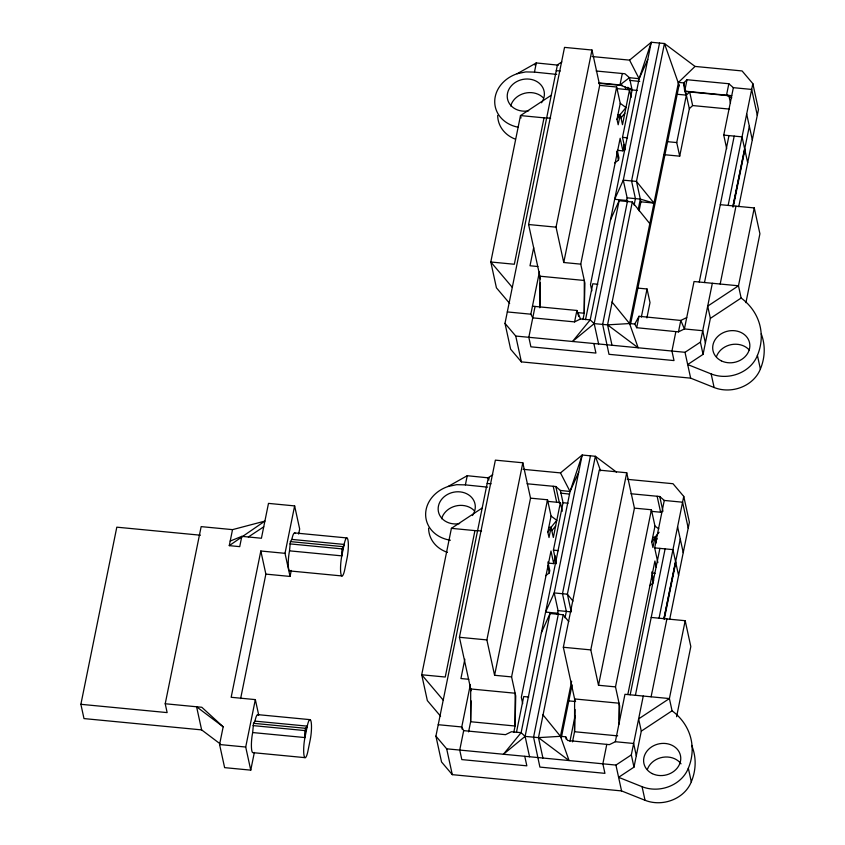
<?xml version="1.0" encoding="UTF-8"?>
<svg xmlns="http://www.w3.org/2000/svg" width="845" height="845" viewBox="0 0 845 845"><rect width="100%" height="100%" fill="white"/><g stroke="black" fill="none" stroke-linecap="round" stroke-linejoin="round"><path stroke-width="1.27" d="M539.797 307.664L539.87 276.199L584.307 280.466L584.233 313.241L582.955 319.568M619.005 724.197L619.047 703.209L574.611 698.942L574.547 731.728L572.487 741.847M471.098 700.832L470.633 721.736L468.584 731.865M539.828 307.664L540.377 282.832M575.033 709.504L574.547 731.728L617.674 735.868M619.332 720.31L619.649 705.934L615.498 686.89L651.421 509.757L634.437 508.13L626.726 472.767L599.274 470.137L563.34 647.27L575.012 700.759M252.666 732.552L304.939 737.569L305.119 730.598L305.573 728.316L307.263 726.14A13.362 2.45 -84.5 0 1 311.066 721.514A13.362 2.45 -84.5 0 1 310.231 739.745L307.907 751.173A13.362 2.45 -84.5 0 1 304.105 755.8A13.362 2.45 -84.5 0 1 304.939 737.569L305.573 730.471L307.263 726.14L254.979 721.123L253.532 723.309L252.666 732.552A13.362 2.45 -84.5 0 0 252.877 752.641L305.161 757.669M290.416 570.533A13.362 2.45 -84.5 0 1 288.293 565.601A13.362 2.45 -84.5 0 1 289.518 550.845L290.395 541.603L291.842 539.416A13.362 2.45 -84.5 0 1 295.18 533.417M289.518 550.845L341.803 555.862L342.214 548.912L344.126 544.433A13.362 2.45 -84.5 0 1 347.918 539.807A13.362 2.45 -84.5 0 1 347.084 558.038L344.771 569.467A13.362 2.45 -84.5 0 1 340.968 574.093A13.362 2.45 -84.5 0 1 341.803 555.862L342.669 548.796L344.126 544.433L291.842 539.416M712.335 283.276L700.399 342.13L685.01 352.302L612.002 345.256L607.555 324.86L632.292 201.997L619.11 200.73L610.491 219.869M643.256 696.048L631.321 754.902L615.931 765.074L542.923 758.028L538.476 737.632L563.214 614.769L550.032 613.502L541.413 632.641M627.391 201.522L602.654 324.417L608.991 354.319L674.014 360.572L671.944 351.045L675.863 331.62L678.482 331.874L684.418 328.948L702.723 330.701L705.385 342.943M558.313 614.294L533.565 737.189L539.902 767.091L604.935 773.344L602.855 763.817L606.784 744.392L609.393 744.646L615.34 741.72L633.634 743.473L636.306 755.715M220.027 743.758L201.628 729.89L83.993 718.588L80.877 704.307L116.811 527.174L200.466 535.212M80.877 704.307L167.141 712.599L165.219 703.758L201.152 526.625L232.523 529.635L264.897 521.101L229.27 545.638L232.523 529.635M298.644 534.072L299.669 529.012L294.63 505.901L268.488 503.388L261.422 538.244L241.818 536.353L239.726 546.641L229.27 545.638M254.345 752.462L250.754 770.144L224.622 767.64L219.573 744.519L223.175 726.806L201.818 707.276L165.219 703.758M260.83 551.003L265.869 574.114L290.057 576.438L285.008 553.327L260.83 551.003L231.16 697.283L255.338 699.607L258.697 715.018M240.624 698.583L265.869 574.114M250.754 770.144L245.715 747.033L255.338 699.607M285.008 553.327L294.63 505.901M290.057 576.438L291.271 570.438M304.939 737.569L307.263 726.14M341.803 555.862L344.126 544.433M518.26 127.236A32.596 27.822 -12.3 0 1 494.726 102.15A32.596 27.822 -12.3 0 1 517.151 73.726L525.759 71.909L534.462 72.11L536.321 62.942L558.524 65.192M482.189 508.003L451.41 528.347L421.708 674.764L427.348 700.6L440.583 716.211M450.396 540.219A32.596 27.822 -12.3 0 1 425.658 515.461A32.596 27.822 -12.3 0 1 448.072 486.498L456.68 484.671L465.384 484.882L467.243 475.714L489.435 477.964M550.613 118.194L544.022 117.835L514.32 264.253L490.797 261.992L520.499 115.575L551.278 95.231M761.239 333.849A62.868 53.668 -12.3 0 1 760.384 369.022A32.944 28.117 -12.3 0 1 714.12 387.517L690.65 378.148L521.386 361.882L510.633 349.196L504.993 323.36L557.436 64.854L561.83 61.949M540.462 278.913L528.6 224.516L564.534 47.383L591.975 50.024L599.686 85.377L563.752 262.51L580.747 264.147L584.898 283.181L584.233 313.241L577.705 312.618M481.534 530.966L474.943 530.607L445.241 677.025L421.708 674.764L443.213 700.135M533.66 247.743L530.005 265.763L537.853 266.513M691.675 745.396A62.868 53.668 -12.3 0 1 691.305 781.794A32.944 28.117 -12.3 0 1 645.041 800.289L621.561 790.92L452.297 774.654L441.544 761.968L435.914 736.132L488.347 477.626L492.751 474.721M471.098 690.777L459.437 637.288L495.371 460.145L522.812 462.785L530.523 498.149L494.589 675.282L511.584 676.908L515.735 695.953L515.07 726.013L513.792 732.34M598.63 344.01L594.183 323.614L590.201 319.896L580.515 318.966L574.589 321.892L532.762 317.868L530.84 314.192L539.427 271.858M535.075 306.439L528.822 337.303L530.892 346.82L595.926 353.062L593.845 343.545M464.834 659.227L460.926 678.535L468.764 679.285M563.752 262.51L556.042 227.157L591.975 50.024M470.338 684.661L461.761 726.964L462.299 729.425M438.228 724.704L461.761 726.964L463.673 730.64L459.733 750.075L461.814 759.592L526.836 765.834L524.766 756.317M494.589 675.282L486.878 639.918L522.812 462.785M580.747 264.147L616.681 87.014L599.686 85.377M637.141 90.447L632.123 89.929L619.987 84.933L622.311 73.504M574.589 321.892L576.903 310.464L532.466 306.196M620.241 103.333L625.965 107.537L620.262 114.487L618.181 124.764L616.987 119.325L620.241 103.333L616.681 87.014M616.491 88.567L629.557 89.823L622.49 124.68L620.262 114.487L617.917 114.762M511.584 676.908L547.518 499.775L530.523 498.149M585.522 319.663L592.799 283.772L597.827 284.258M625.194 149.723L622.501 137.355L632.123 89.929L629.451 77.687L624.92 73.758L596.169 71.001M614.801 162.916L618.466 160.159L618.931 157.878L617.315 150.463M617.674 150.347L622.902 150.854L624.202 144.442M738.752 206.687L758.472 109.47L752.842 83.634L742.09 70.948L695.034 66.428L664.445 43.517L651.263 42.25L639.126 78.712L590.201 319.896L572.498 341.496L594.183 323.614L619.11 200.73M551.077 516.094L556.802 520.309L551.098 527.248L549.018 537.536L547.824 532.096L551.077 516.094L547.518 499.775M547.328 501.338L560.393 502.595L553.327 537.452L551.098 527.248L548.754 527.523M516.432 732.435L523.72 696.544L528.738 697.03M556.38 563.731L553.422 550.127L563.034 502.701L560.372 490.459L555.841 486.53L527.079 483.773M545.638 575.677L549.303 572.921L549.768 570.639L547.887 561.988M626.356 201.691L627.138 197.836L623.283 180.154L651.263 42.25L629.567 60.132L592.165 56.541M548.511 563.119L553.739 563.615L555.302 555.926M659.544 43.042L631.564 180.957L635.419 198.628L634.12 205.06M616.459 472.091L595.366 456.289L582.173 455.022L570.048 491.484L521.122 732.668L503.409 754.268L525.104 736.386L550.032 613.502M638.239 209.391L640.32 199.103L653.988 203.075L636.465 181.421L623.283 180.154L614.664 199.304L627.74 200.55M557.278 614.463L558.059 610.608L554.204 592.926L582.173 455.022L560.488 472.904L523.087 469.313M639.095 210.817L640.922 201.818L636.465 181.421L664.445 43.517L679.063 85.123L630.666 323.688M590.454 455.814L562.485 593.729L566.34 611.4L565.03 617.832M594.183 323.614L607.555 324.86L638.144 347.781L629.546 323.55L678.472 82.398L695.034 66.428M675.863 331.62L636.686 327.712L639 316.283L680.795 320.445L686.731 317.562M664.022 154.656L679.707 156.167L676.739 142.562L686.362 95.136L684.682 91.154L687.006 79.726L728.834 83.739L733.365 87.669L751.659 89.433L757.3 115.269M641.334 317.107L647.038 288.99L637.605 288.082M463.673 730.64L505.5 734.664L511.426 731.738L521.122 732.668L525.104 736.386L538.476 737.632L569.065 760.553L560.467 736.322L571.643 681.25M561.323 737.748L572.044 684.883M646.9 317.921L650.006 302.584L647.038 288.99M679.707 156.167L689.33 108.73L685.295 90.246M569.921 741.382L575.107 715.821M615.498 686.89L598.503 685.263L590.792 649.9L626.726 472.767M598.503 685.263L634.437 508.13M678.482 331.874L680.795 320.445L684.418 328.948L694.041 281.522L738.477 285.79L741.149 298.031A62.868 53.668 -12.3 0 1 757.416 355.428L760.384 369.022M731.802 97.809L726.51 95.168L728.834 83.739M726.689 148.635L723.742 135.105L733.365 87.669M699.269 282.019L728.971 135.601M659.079 532.276L655.012 537.23L652.921 547.518L651.738 542.078L654.981 526.076L651.421 509.757M704.498 282.526L734.199 136.108M615.34 741.72L624.962 694.294L669.398 698.561L672.06 710.803A62.868 53.668 -12.3 0 1 688.337 768.2L691.305 781.794M657.875 562.633L654.664 547.877L664.276 500.441L659.744 496.511L630.993 493.755M627.835 694.463L654.907 561.017L656.28 567.312M728.136 205.43L752.842 83.634M630.18 694.791L659.892 548.373M744.635 148.752L732.826 206.962L749.346 126.243M757.416 355.428A32.944 28.117 -12.3 0 1 711.152 373.923L687.682 364.544L703.072 354.372L710.37 318.375L707.698 306.133L738.477 285.79L754.268 207.933L720.289 204.67M733.312 206.698L744.857 149.776M635.408 695.298L665.11 548.88M720.183 284.036L735.974 206.18M659.047 618.202L683.753 496.406L673 483.72L627.254 479.326M675.546 561.524L664.001 618.445L680.267 539.015M688.337 768.2A32.944 28.117 -12.3 0 1 642.073 786.695L618.593 777.315L633.982 767.144L641.292 731.147L638.619 718.905L669.398 698.561L685.189 620.705L651.21 617.441M664.223 619.469L675.778 562.548M651.094 696.808L666.895 618.952M669.673 619.459L689.393 522.242L683.753 496.406M745.924 302.69L759.909 233.78L754.268 207.933M676.581 716.74L690.819 646.552L685.189 620.705M678.229 87.373L679.063 85.123M599.073 82.926L619.987 84.933L629.451 77.687L639.126 78.712L647.766 59.477M560.372 490.459L570.048 491.484L578.688 472.249M636.686 327.712L634.785 324.036L639 316.283M534.917 65.054L536.321 62.942L517.151 73.726M616.987 119.325L620.262 114.487M547.824 532.096L551.098 527.248M651.738 542.078L655.012 537.23L652.667 537.504M621.001 117.888L624.804 113.251M551.838 530.649L555.64 526.023M655.752 540.631L657.273 538.783M687.006 79.726L683.7 82.905L678.472 82.398M689.33 108.73L692.636 105.551L729.235 109.079M649.552 585.659L653.217 582.913L651.601 575.487M248.345 536.987L263.735 526.815M710.37 318.375L741.149 298.031M641.292 731.147L672.06 710.803M448.072 486.498L467.243 475.714M230.199 541.064L241.818 536.353M607.555 324.86L629.546 323.55L634.785 324.036M538.476 737.632L560.467 736.322L565.696 736.808L567.597 740.484L606.784 744.392M612.002 345.256L515.746 336.046L504.993 323.36M542.923 758.028L446.667 748.818L435.914 736.132M598.841 83.285L622.364 85.503M556.263 70.663L560.182 71.033M684.767 87.796L683.7 82.905L684.682 91.154L731.738 95.675M676.929 94.239L686.362 95.136L689.668 91.957L728.886 95.728L730.502 103.143M544.022 117.835L520.499 115.575L521.027 118.025M723.742 135.105L742.037 136.858L747.677 162.694M622.501 137.355L627.529 137.841M667.307 141.664L676.739 142.562M627.138 197.836L640.32 199.103M640.922 201.818L653.988 203.075M528.6 224.516L556.042 227.157M507.317 311.932L530.84 314.192M487.174 483.435L491.093 483.805M664.276 500.441L682.58 502.205L688.21 528.04M651.231 511.32L661.688 512.323M451.41 528.347L474.943 530.607M654.664 547.877L672.958 549.63L678.588 575.466M553.422 550.127L558.439 550.613M294.588 532.92L346.872 537.938M652.424 573.1L655.033 573.354M290.395 541.603L342.679 546.63M289.93 543.895L342.214 548.912M289.74 570.935L342.024 575.963M558.059 610.608L571.241 611.875L567.386 594.193L595.366 456.289L600.615 470.866M558.651 613.322L545.585 612.076L554.204 592.926L567.386 594.193L572.963 601.08M459.437 637.288L486.878 639.918M563.34 647.27L590.792 649.9M568.527 700.854L575.603 701.53M257.725 714.627L310.009 719.644M253.532 723.309L305.573 728.316M253.067 725.601L305.119 730.598M219.573 744.519L245.715 747.033M563.034 502.701L568.051 503.208M534.462 72.11L556.654 74.392M465.384 484.882L487.576 487.164M630.043 80.412L639.718 81.426M560.964 493.184L569.424 494.071M726.51 95.168L729.003 95.569M684.682 91.154L689.668 91.957L692.636 105.551M619.987 84.933L622.48 85.345M629.06 88.133L632.123 89.929L630.307 88.355M654.981 526.076L658.804 528.885M223.175 726.806L196.589 706.779L201.628 729.89M512.302 287.363L490.797 261.992L496.427 287.828L509.662 303.439M612.012 301.992L629.546 323.55M542.934 714.764L560.467 736.322M632.292 201.997L649.816 223.65M563.214 614.769L568.791 621.656M629.567 60.132L639.126 78.712M560.488 472.904L570.048 491.484M580.515 318.966L576.903 310.464L578.751 316.558M746.674 114.001L752.314 139.837M711.152 373.923L714.12 387.517M700.399 342.13L703.072 354.372M629.557 89.823L631.173 97.249M627.856 87.236L628.395 89.686M685.01 352.302L690.65 378.148M625.247 86.982L625.775 89.443M622.902 150.854L620.156 138.274L590.486 284.554L591.859 290.838M616.586 151.508L618.466 160.159M677.595 526.773L683.225 552.609M659.744 496.511L662.966 511.278M657.135 496.268L660.621 512.26M655.012 537.23L656.248 542.902M651.791 571.97L653.681 580.621M642.073 786.695L645.041 800.289M631.321 754.902L633.982 767.144M560.393 502.595L562.284 511.246M555.841 486.53L559.485 503.282M615.931 765.074L621.561 790.92M553.221 486.276L556.591 501.74M515.746 336.046L521.386 361.882M553.739 563.615L550.993 551.035L521.323 697.315L522.696 703.61M547.687 565.506L549.303 572.921M565.696 736.808L566.235 739.248M488.347 477.626L488.885 480.076M525.104 736.386L529.551 756.782M446.667 748.818L452.297 774.654M528.706 110.79A18.696 15.96 -12.3 0 1 507.285 94.809A18.696 15.96 -12.3 0 1 531.716 79.525A18.696 15.96 -12.3 0 1 541.518 102.773M515.408 139.193A32.596 27.822 -12.3 0 1 497.684 115.395M510.697 105.974A18.696 15.96 -12.3 0 1 524.682 93.256A18.696 15.96 -12.3 0 1 543.219 97.766M716.507 356.527A18.696 15.96 -12.3 0 1 731.379 344.602A18.696 15.96 -12.3 0 1 749.441 350.21M254.979 721.123A13.362 2.45 -84.5 0 1 258.316 715.123M459.617 523.562A18.696 15.96 -12.3 0 1 438.206 507.581A18.696 15.96 -12.3 0 1 462.627 492.297A18.696 15.96 -12.3 0 1 472.429 515.545M447.449 552.376A32.596 27.822 -12.3 0 1 428.605 528.167M441.618 518.745A18.696 15.96 -12.3 0 1 455.592 506.028A18.696 15.96 -12.3 0 1 474.14 510.538M647.418 769.299A18.696 15.96 -12.3 0 1 662.902 757.268A18.696 15.96 -12.3 0 1 681.028 763.827M470.697 688.96L470.633 721.736L515.07 726.013L515.144 693.227L470.697 688.96M721.313 360.847A18.696 15.96 -12.3 0 0 749.842 346.323A18.696 15.96 -12.3 0 0 722.665 332.972A18.696 15.96 -12.3 0 0 721.313 360.847M652.234 773.619A18.696 15.96 -12.3 0 0 680.753 759.095A18.696 15.96 -12.3 0 0 653.576 745.744A18.696 15.96 -12.3 0 0 652.234 773.619"/></g></svg>
